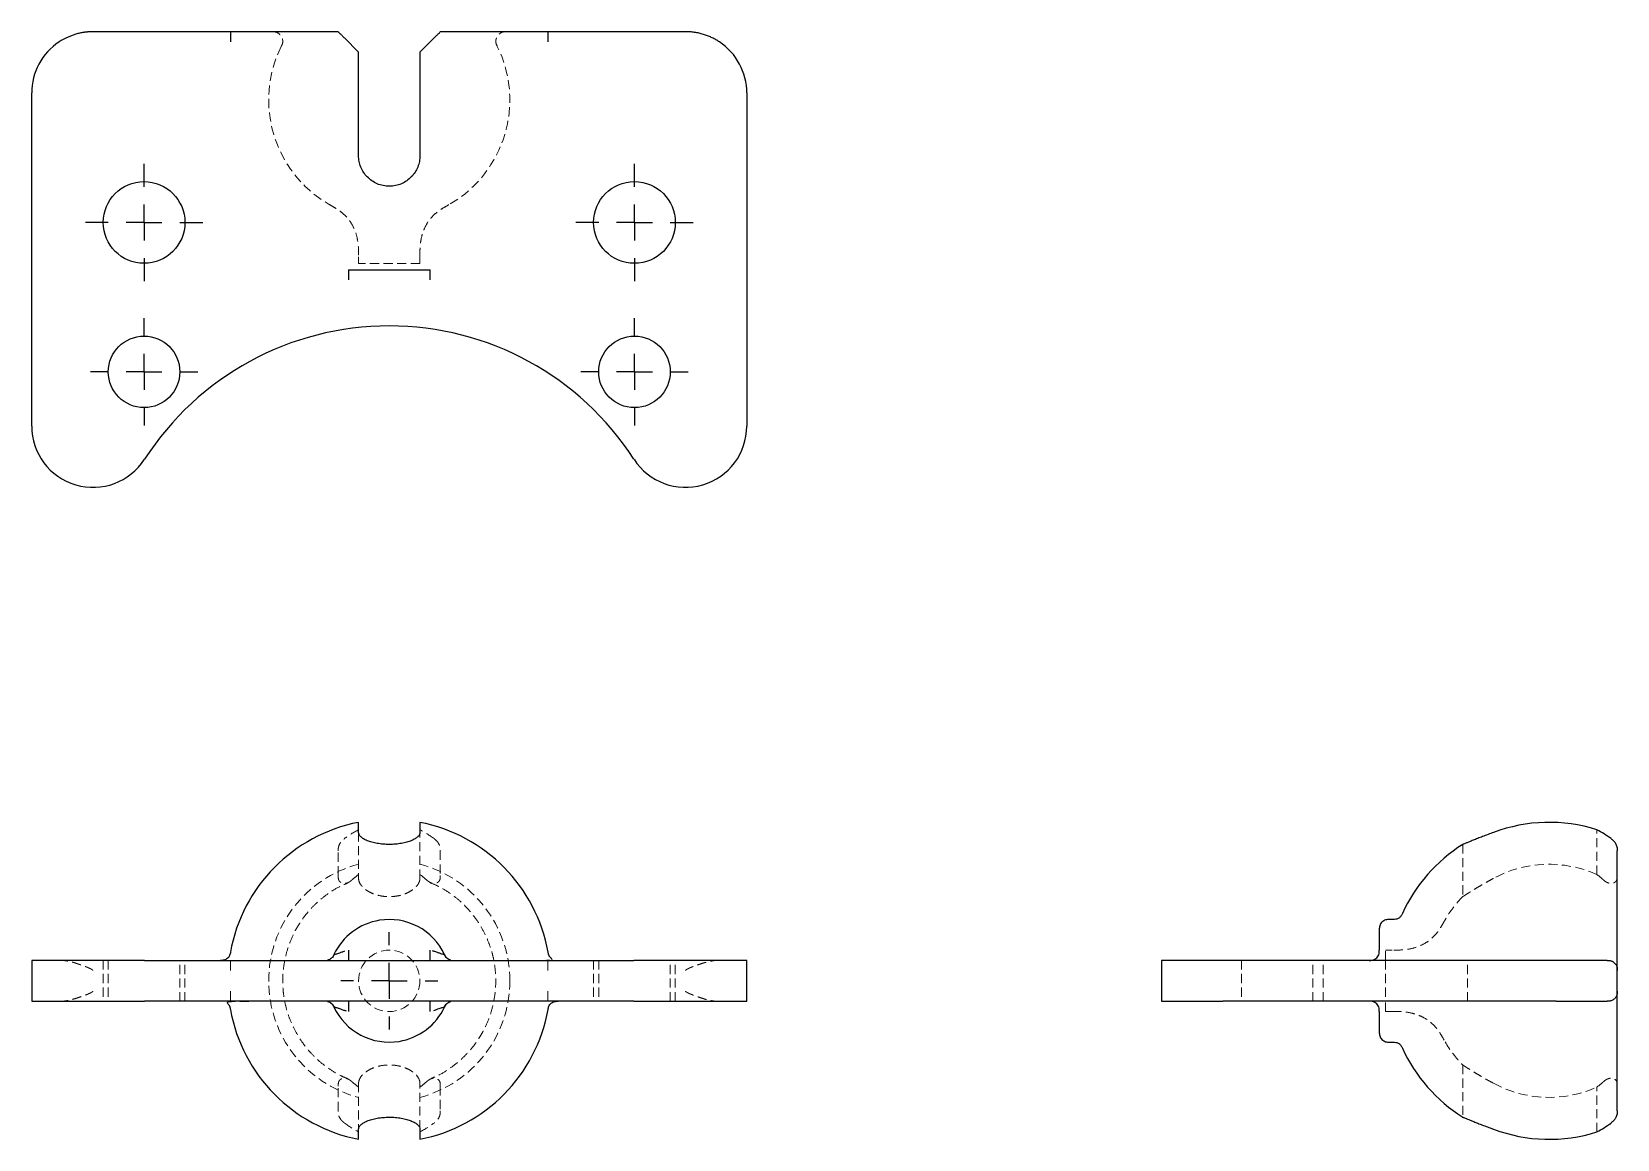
# Model space of a CAD drawing. Header units: millimetres. Extents: x 33 to 255, y 35 to 190.
import ezdxf

# ---------------------------------------------------------------- set-up
doc = ezdxf.new("R2010")
doc.units = ezdxf.units.MM
doc.linetypes.add('HIDDEN', pattern=[1.905, 1.27, -0.635])
doc.layers.add('10', color=7, linetype='Continuous')

# ---------------------------------------------------------------- blocks, each defined once
blk = doc.blocks.new('SW_CENTERMARKSYMBOL_0')
at = {"layer": '10', "color": 0}
for p, q in [((0, 5), (0, 6.79)), ((0, 0), (0, 2.5)), ((-5, 0), (-6.79, 0)), ((0, 0), (-2.5, 0)), ((0, 0), (0, -2.5)), ((0, 0), (2.5, 0)), ((5, 0), (6.79, 0)), ((0, -5), (0, -6.79))]:
    blk.add_line(p, q, dxfattribs=at)
blk = doc.blocks.new('SW_CENTERMARKSYMBOL_1')
at = {"layer": '10', "color": 0}
for p, q in [((0, 5), (0, 7.5)), ((0, 0), (0, 2.5)), ((-5, 0), (-7.5, 0)), ((0, 0), (-2.5, 0)), ((0, 0), (0, -2.5)), ((0, 0), (2.5, 0)), ((5, 0), (7.5, 0)), ((0, -5), (0, -7.5))]:
    blk.add_line(p, q, dxfattribs=at)
blk = doc.blocks.new('SW_CENTERMARKSYMBOL_2')
at = {"layer": '10', "color": 0}
for p, q in [((0, 5), (0, 7.5)), ((0, 0), (0, 2.5)), ((-5, 0), (-7.5, 0)), ((0, 0), (-2.5, 0)), ((0, 0), (0, -2.5)), ((0, 0), (2.5, 0)), ((5, 0), (7.5, 0)), ((0, -5), (0, -7.5))]:
    blk.add_line(p, q, dxfattribs=at)
blk = doc.blocks.new('SW_CENTERMARKSYMBOL_3')
at = {"layer": '10', "color": 0}
for p, q in [((0, 5), (0, 8.21)), ((0, 0), (0, 2.5)), ((-5, 0), (-8.21, 0)), ((0, 0), (-2.5, 0)), ((0, 0), (0, -2.5)), ((0, 0), (2.5, 0)), ((5, 0), (8.21, 0)), ((0, -5), (0, -8.21))]:
    blk.add_line(p, q, dxfattribs=at)
blk = doc.blocks.new('SW_CENTERMARKSYMBOL_4')
at = {"layer": '10', "color": 0}
for p, q in [((0, 5), (0, 8.21)), ((0, 0), (0, 2.5)), ((-5, 0), (-8.21, 0)), ((0, 0), (-2.5, 0)), ((0, 0), (0, -2.5)), ((0, 0), (2.5, 0)), ((5, 0), (8.21, 0)), ((0, -5), (0, -8.21))]:
    blk.add_line(p, q, dxfattribs=at)

msp = doc.modelspace()

# ---------------------------------------------------------------- linework, layer by layer
at = {"color": 7, "linetype": 'Continuous', "lineweight": 25}
for p, q in [((60.82, 189.73), (41.57, 189.73)), ((75.86, 189.73), (63.84, 189.73)), ((76.74, 188.85), (78.71, 186.87)), ((87.29, 186.87), (89.26, 188.85)), ((102.16, 189.73), (90.14, 189.73)), ((124.43, 189.73), (105.18, 189.73)), ((78.71, 172.4), (78.71, 186.87)), ((87.29, 186.87), (87.29, 172.4)), ((33, 134.58), (33, 181.16)), ((133, 181.16), (133, 134.58)), ((77.29, 156.45), (88.71, 156.45)), ((78.71, 77.75), (78.71, 79.16)), ((87.29, 79.16), (87.29, 77.75)), ((254.73, 60.78), (254.73, 75.17)), ((223.37, 65.57), (222.88, 65.57)), ((221.45, 64.14), (221.45, 61.29)), ((33, 59.86), (33, 54.14)), ((48.78, 59.86), (33, 59.86)), ((48.78, 59.86), (117.22, 59.86)), ((133, 59.86), (117.22, 59.86)), ((133, 54.14), (133, 59.86)), ((191.01, 59.86), (191.01, 54.14)), ((199.58, 59.86), (191.01, 59.86)), ((246.16, 59.86), (199.58, 59.86)), ((253.3, 59.86), (246.16, 59.86)), ((254.73, 55.57), (254.73, 58.43)), ((33, 54.14), (48.78, 54.14)), ((117.22, 54.14), (48.78, 54.14)), ((117.22, 54.14), (133, 54.14)), ((191.01, 54.14), (199.58, 54.14)), ((246.16, 54.14), (199.58, 54.14)), ((246.16, 54.14), (253.3, 54.14)), ((254.73, 38.83), (254.73, 53.22)), ((221.45, 52.71), (221.45, 49.86)), ((222.88, 48.43), (223.37, 48.43)), ((78.71, 34.84), (78.71, 36.25)), ((87.29, 36.25), (87.29, 34.84))]:
    msp.add_line(p, q, dxfattribs=at)
at = {"color": 7, "linetype": 'HIDDEN', "lineweight": 18}
for p, q in [((78.71, 158.25), (78.71, 157.33)), ((87.29, 157.33), (87.29, 158.25)), ((87.29, 157.33), (78.71, 157.33)), ((78.71, 77.75), (78.71, 71.32)), ((87.29, 71.32), (87.29, 77.75)), ((251.87, 71.87), (251.87, 78.13)), ((233.12, 76.07), (233.12, 68.77)), ((75.86, 71.75), (75.86, 75.17)), ((90.14, 75.17), (90.14, 71.75)), ((230.64, 65.52), (230.64, 65.52)), ((75.06, 60.32), (75.26, 60.67)), ((222.33, 59.86), (222.33, 61.29)), ((223.25, 61.29), (222.33, 61.29)), ((43, 59.86), (43, 54.14)), ((43.71, 59.86), (43.71, 54.14)), ((53.71, 54.14), (53.71, 59.86)), ((54.43, 54.14), (54.43, 59.86)), ((111.57, 59.86), (111.57, 54.14)), ((112.29, 59.86), (112.29, 54.14)), ((122.29, 54.14), (122.29, 59.86)), ((123, 54.14), (123, 59.86)), ((202.16, 59.86), (202.16, 54.14)), ((212.16, 54.14), (212.16, 59.86)), ((213.59, 54.14), (213.59, 59.86)), ((222.33, 59.86), (222.33, 54.14)), ((233.76, 54.14), (233.76, 59.86)), ((90.94, 53.68), (90.74, 53.33)), ((222.33, 52.71), (222.33, 54.14)), ((222.33, 52.71), (223.25, 52.71)), ((230.64, 48.48), (230.64, 48.48)), ((233.12, 45.23), (233.12, 37.93)), ((75.86, 38.83), (75.86, 42.25)), ((78.71, 42.68), (78.71, 36.25)), ((87.29, 36.25), (87.29, 42.68)), ((90.14, 42.25), (90.14, 38.83)), ((251.87, 35.87), (251.87, 42.13))]:
    msp.add_line(p, q, dxfattribs=at)
at = {"color": 7, "linetype": 'Continuous', "lineweight": 25}
for centre, radius in [((48.71, 163.05), 5.71), ((117.29, 163.05), 5.71), ((48.71, 142.16), 5), ((117.29, 142.16), 5)]:
    msp.add_circle(centre, radius, dxfattribs=at)
at = {"color": 7, "linetype": 'HIDDEN', "lineweight": 18}
msp.add_circle((83, 57), 4.29, dxfattribs=at)
at = {"color": 7, "linetype": 'Continuous', "lineweight": 25}
for centre, radius, start, end in [((41.57, 181.16), 8.57, 123.5573, 180), ((124.43, 181.16), 8.57, 0, 56.4427), ((83, 107.88), 40.71, 32.7986, 147.2014), ((41.57, 134.58), 8.57, 180, 327.2014), ((124.43, 134.58), 8.57, 212.7986, 0), ((83, 57), 22.57, 100.9454, 169.7677), ((83, 57), 22.57, 10.2339, 79.0546), ((245.19, 57), 22.16, 72.451, 110.5663), ((245.32, 65.56), 14.18, 53.0097, 62.4655), ((245.19, 57), 22.57, 122.3212, 155.3749), ((83, 57), 22.57, 190.2345, 259.0546), ((83, 57), 22.57, 280.9454, 349.7673), ((245.19, 57), 22.57, 204.624, 237.6809), ((245.19, 57), 22.16, 249.4337, 287.549), ((245.32, 48.44), 14.18, 297.5345, 306.9903)]:
    msp.add_arc(centre, radius, start, end, dxfattribs=at)
at = {"color": 7, "linetype": 'HIDDEN', "lineweight": 18}
for centre, radius, start, end in [((83, 180.19), 16.86, 153.6678, 239.6295), ((83, 180.19), 16.86, 300.3708, 26.3301), ((85.27, 65.56), 14.18, 117.5345, 126.9903), ((80.73, 65.56), 14.18, 53.0097, 62.4655), ((83, 57), 16.86, 104.7284, 255.2716), ((83, 57), 16.86, 0, 75.2716), ((245.19, 57), 16.3, 65.8043, 118.5226), ((85.65, 62.48), 11.67, 126.4431, 131.4641), ((80.35, 62.48), 11.67, 48.5359, 53.5569), ((244.94, 62.48), 11.67, 48.5359, 53.5569), ((245.19, 57), 16.86, 135.6832, 149.6299), ((83, 57), 16.86, 284.7284, 0), ((245.19, 57), 16.86, 210.3719, 224.3151), ((85.65, 51.52), 11.67, 228.5359, 233.5569), ((80.35, 51.52), 11.67, 306.4431, 311.4641), ((245.19, 57), 16.3, 241.4774, 294.1957), ((244.94, 51.52), 11.67, 306.4431, 311.4641), ((85.27, 48.44), 14.18, 233.0097, 242.4655), ((80.73, 48.44), 14.18, 297.5345, 306.9903)]:
    msp.add_arc(centre, radius, start, end, dxfattribs=at)
at = {"color": 7, "linetype": 'Continuous', "lineweight": 25}
for points, knots in [([(41.57, 189.73), (41.57, 189.73), (41.57, 189.73), (41.56, 189.73), (41.54, 189.73), (41.51, 189.73), (41.47, 189.73), (41.43, 189.73), (41.38, 189.72), (41.32, 189.72), (41.26, 189.72), (41.18, 189.72), (41.1, 189.71), (41.01, 189.71), (40.91, 189.7), (40.81, 189.69), (40.7, 189.68), (40.58, 189.67), (40.45, 189.65), (40.31, 189.64), (40.17, 189.61), (40.02, 189.59), (39.73, 189.53), (39.31, 189.43), (38.8, 189.26), (38.32, 189.08), (37.89, 188.88), (37.5, 188.69), (37.15, 188.5), (36.93, 188.36), (36.83, 188.3)], [0, 0, 0, 0, 0.003666, 0.008205, 0.013892, 0.020865, 0.0292, 0.038941, 0.050115, 0.06274, 0.076827, 0.092388, 0.109428, 0.127956, 0.147977, 0.169499, 0.19253, 0.217081, 0.243166, 0.2708, 0.299999, 0.330764, 0.363093, 0.477549, 0.584438, 0.683355, 0.774214, 0.857005, 0.932088, 1, 1, 1, 1]), ([(60.82, 189.73), (60.82, 189.73), (60.82, 189.71), (60.82, 189.29), (60.82, 188.77), (60.82, 188.46), (60.82, 188.3)], [0, 0, 0, 0, 0.285714, 0.571429, 0.785714, 1, 1, 1, 1]), ([(63.84, 189.73), (63.81, 189.73), (63.77, 189.73), (63.66, 189.73), (63.58, 189.73), (63.32, 189.73), (63.07, 189.73), (62.51, 189.73), (62.2, 189.73), (61.69, 189.73), (61.52, 189.73), (61.17, 189.73), (61, 189.73), (60.82, 189.73)], [0, 0, 0, 0, 0.125, 0.125, 0.25, 0.25, 0.5, 0.5, 0.75, 0.75, 0.875, 0.875, 1, 1, 1, 1]), ([(75.86, 189.73), (75.86, 189.73), (75.86, 189.73), (75.87, 189.71), (75.89, 189.7), (75.95, 189.63), (76.02, 189.56), (76.19, 189.39), (76.29, 189.3), (76.5, 189.08), (76.62, 188.96), (76.74, 188.85)], [0, 0, 0, 0, 0.125, 0.125, 0.25, 0.25, 0.5, 0.5, 0.75, 0.75, 1, 1, 1, 1]), ([(89.26, 188.85), (89.38, 188.96), (89.49, 189.08), (89.71, 189.29), (89.8, 189.39), (89.98, 189.56), (90.05, 189.63), (90.11, 189.7), (90.13, 189.71), (90.14, 189.73), (90.14, 189.73), (90.14, 189.73)], [0, 0, 0, 0, 0.25, 0.25, 0.5, 0.5, 0.75, 0.75, 0.875, 0.875, 1, 1, 1, 1]), ([(105.18, 189.73), (105, 189.73), (104.83, 189.73), (104.48, 189.73), (104.31, 189.73), (103.8, 189.73), (103.49, 189.73), (102.93, 189.73), (102.68, 189.73), (102.42, 189.73), (102.34, 189.73), (102.23, 189.73), (102.19, 189.73), (102.16, 189.73)], [0, 0, 0, 0, 0.125, 0.125, 0.25, 0.25, 0.5, 0.5, 0.75, 0.75, 0.875, 0.875, 1, 1, 1, 1]), ([(105.18, 189.73), (105.18, 189.73), (105.18, 189.71), (105.18, 189.29), (105.18, 188.77), (105.18, 188.46), (105.18, 188.3)], [0, 0, 0, 0, 0.285714, 0.571429, 0.785714, 1, 1, 1, 1]), ([(129.17, 188.3), (129.09, 188.35), (128.93, 188.45), (128.68, 188.6), (128.43, 188.74), (128.17, 188.87), (127.9, 189), (127.63, 189.11), (127.26, 189.25), (126.77, 189.41), (126.17, 189.56), (125.69, 189.64), (125.33, 189.68), (125.11, 189.7), (124.92, 189.71), (124.77, 189.72), (124.68, 189.72), (124.61, 189.72), (124.54, 189.73), (124.49, 189.73), (124.46, 189.73), (124.43, 189.73), (124.43, 189.73), (124.43, 189.73)], [0, 0, 0, 0, 0.053614, 0.107577, 0.162079, 0.217343, 0.273422, 0.330276, 0.387889, 0.50682, 0.630101, 0.757148, 0.799157, 0.845185, 0.895303, 0.917347, 0.936724, 0.953456, 0.967573, 0.979124, 0.988203, 0.995004, 1, 1, 1, 1]), ([(87.29, 172.4), (87.29, 172.13), (87.26, 171.86), (87.16, 171.33), (87.08, 171.06), (86.88, 170.55), (86.75, 170.31), (86.45, 169.85), (86.28, 169.63), (85.89, 169.23), (85.68, 169.04), (85.21, 168.72), (84.96, 168.58), (84.43, 168.35), (84.16, 168.27), (83.73, 168.18), (83.59, 168.16), (83.3, 168.13), (83.15, 168.12), (82.72, 168.12), (82.43, 168.15), (81.86, 168.26), (81.58, 168.35), (81.05, 168.57), (80.8, 168.72), (80.33, 169.04), (80.12, 169.22), (79.73, 169.62), (79.55, 169.84), (79.25, 170.3), (79.13, 170.55), (78.92, 171.06), (78.84, 171.32), (78.74, 171.85), (78.71, 172.13), (78.71, 172.4)], [0, 0, 0, 0, 0.0625, 0.0625, 0.125, 0.125, 0.1875, 0.1875, 0.25, 0.25, 0.3125, 0.3125, 0.375, 0.375, 0.4375, 0.4375, 0.46875, 0.46875, 0.5, 0.5, 0.5625, 0.5625, 0.625, 0.625, 0.6875, 0.6875, 0.75, 0.75, 0.8125, 0.8125, 0.875, 0.875, 0.9375, 0.9375, 1, 1, 1, 1]), ([(77.29, 156.45), (77.29, 156.45), (77.29, 156.44), (77.29, 156.02), (77.29, 155.5), (77.29, 155.18), (77.29, 155.02)], [0, 0, 0, 0, 0.285714, 0.571429, 0.785714, 1, 1, 1, 1]), ([(88.71, 155.02), (88.71, 155.18), (88.71, 155.5), (88.71, 156.02), (88.71, 156.44), (88.71, 156.45), (88.71, 156.45)], [0, 0, 0, 0, 0.214286, 0.428571, 0.714286, 1, 1, 1, 1]), ([(87.29, 77.75), (87.29, 77.65), (87.26, 77.54), (87.16, 77.34), (87.08, 77.24), (86.88, 77.04), (86.75, 76.95), (86.45, 76.77), (86.28, 76.68), (85.89, 76.52), (85.68, 76.45), (85.21, 76.32), (84.96, 76.26), (84.43, 76.17), (84.16, 76.13), (83.73, 76.1), (83.59, 76.09), (83.3, 76.08), (83.15, 76.07), (82.72, 76.07), (82.43, 76.08), (81.86, 76.13), (81.58, 76.17), (81.05, 76.26), (80.8, 76.32), (80.33, 76.44), (80.12, 76.52), (79.73, 76.68), (79.55, 76.76), (79.25, 76.95), (79.13, 77.04), (78.92, 77.24), (78.84, 77.34), (78.74, 77.54), (78.71, 77.65), (78.71, 77.75)], [0, 0, 0, 0, 0.0625, 0.0625, 0.125, 0.125, 0.1875, 0.1875, 0.25, 0.25, 0.3125, 0.3125, 0.375, 0.375, 0.4375, 0.4375, 0.46875, 0.46875, 0.5, 0.5, 0.5625, 0.5625, 0.625, 0.625, 0.6875, 0.6875, 0.75, 0.75, 0.8125, 0.8125, 0.875, 0.875, 0.9375, 0.9375, 1, 1, 1, 1]), ([(237.4, 77.75), (237.15, 77.65), (236.64, 77.46), (235.9, 77.18), (235.2, 76.9), (234.57, 76.66), (234.03, 76.44), (233.62, 76.28), (233.32, 76.15), (233.15, 76.08), (233.13, 76.08), (233.12, 76.07)], [0, 0, 0, 0, 0.115581, 0.234469, 0.350067, 0.469214, 0.581164, 0.696843, 0.801036, 0.908696, 1, 1, 1, 1]), ([(253.85, 76.88), (253.96, 76.79), (254.08, 76.7), (254.29, 76.49), (254.39, 76.36), (254.56, 76.07), (254.63, 75.91), (254.7, 75.64), (254.71, 75.55), (254.73, 75.36), (254.73, 75.27), (254.73, 75.17)], [0, 0, 0, 0, 0.25, 0.25, 0.5, 0.5, 0.75, 0.75, 0.875, 0.875, 1, 1, 1, 1]), ([(90.74, 60.67), (89.96, 62.34), (87.27, 65.14), (82.01, 65.99), (77.65, 64.12), (75.85, 61.92), (75.26, 60.67)], [-1.127885, -1.127885, -1.127885, -1.127885, -0.483379, 0.161126, 0.644506, 1.127885, 1.127885, 1.127885, 1.127885]), ([(222.88, 65.57), (222.69, 65.57), (222.4, 65.56), (222.05, 65.4), (221.81, 65.21), (221.62, 64.97), (221.46, 64.62), (221.45, 64.33), (221.45, 64.14)], [0, 0, 0, 0, 0.24133, 0.367951, 0.49941, 0.631972, 0.758755, 1, 1, 1, 1]), ([(224.67, 66.41), (224.61, 66.28), (224.49, 66.03), (224.18, 65.74), (223.79, 65.58), (223.51, 65.58), (223.37, 65.57)], [0, 0, 0, 0, 0.245932, 0.49988, 0.753878, 1, 1, 1, 1]), ([(60.8, 61.03), (60.77, 60.87), (60.73, 60.62), (60.55, 60.32), (60.36, 60.13), (60.14, 59.99), (59.82, 59.86), (59.57, 59.86), (59.4, 59.86)], [0, 0, 0, 0, 0.243004, 0.369277, 0.499965, 0.630017, 0.756677, 1, 1, 1, 1]), ([(75.28, 60.68), (75.24, 60.59), (75.14, 60.4), (74.94, 60.15), (74.67, 59.97), (74.47, 59.91), (74.37, 59.88)], [0, 0, 0, 0, 0.239341, 0.484341, 0.739348, 1, 1, 1, 1]), ([(75.26, 60.67), (75.26, 60.67), (75.26, 60.67), (75.28, 60.68), (75.32, 60.69), (75.4, 60.71), (75.56, 60.76), (75.8, 60.83), (76.1, 60.93), (76.36, 61.02), (76.6, 61.12), (76.72, 61.16), (76.81, 61.19)], [0, 0, 0, 0, 0.095227, 0.160683, 0.219893, 0.279574, 0.404203, 0.539828, 0.67779, 0.834635, 0.887676, 1, 1, 1, 1]), ([(77.29, 61.29), (77.29, 61.07), (77.29, 60.65), (77.29, 60.1), (77.29, 59.86), (77.29, 59.86), (77.29, 59.86)], [0, 0, 0, 0, 0.285714, 0.571429, 0.785714, 1, 1, 1, 1]), ([(88.71, 59.86), (88.71, 59.86), (88.71, 59.86), (88.71, 60.1), (88.71, 60.65), (88.71, 61.07), (88.71, 61.29)], [0, 0, 0, 0, 0.214286, 0.428571, 0.714286, 1, 1, 1, 1]), ([(89, 61.24), (89.05, 61.22), (89.17, 61.19), (89.36, 61.13), (89.57, 61.05), (89.79, 60.97), (90, 60.89), (90.22, 60.82), (90.44, 60.76), (90.59, 60.71), (90.68, 60.69), (90.72, 60.68), (90.74, 60.68), (90.74, 60.67), (90.74, 60.67)], [0, 0, 0, 0, 0.062395, 0.138445, 0.228928, 0.325817, 0.416454, 0.50042, 0.624966, 0.740014, 0.791558, 0.851464, 0.920419, 1, 1, 1, 1]), ([(91.63, 59.88), (91.53, 59.91), (91.33, 59.97), (90.98, 60.21), (90.82, 60.49), (90.72, 60.68)], [0, 0, 0, 0, 0.261889, 0.518051, 1, 1, 1, 1]), ([(105.75, 59.96), (105.75, 59.96), (105.78, 59.97), (105.74, 60.02), (105.69, 60.09), (105.6, 60.18), (105.51, 60.28), (105.45, 60.36), (105.4, 60.43), (105.37, 60.48), (105.34, 60.54), (105.32, 60.59), (105.3, 60.65), (105.27, 60.72), (105.24, 60.86), (105.22, 60.96), (105.21, 61.03)], [0, 0, 0, 0, 0.021733, 0.264266, 0.467765, 0.629119, 0.720878, 0.786979, 0.811398, 0.831219, 0.847577, 0.861871, 0.875564, 0.889815, 0.922057, 1, 1, 1, 1]), ([(220.02, 59.86), (220.18, 59.86), (220.5, 59.86), (221.02, 60.1), (221.44, 60.65), (221.45, 61.07), (221.45, 61.29)], [0, 0, 0, 0, 0.214286, 0.428571, 0.714286, 1, 1, 1, 1]), ([(254.73, 58.43), (254.73, 58.43), (254.73, 58.43), (254.73, 58.47), (254.73, 58.51), (254.73, 58.65), (254.73, 58.81), (254.73, 59.23), (254.73, 59.49), (254.73, 59.94), (254.73, 60.1), (254.73, 60.43), (254.73, 60.6), (254.73, 60.78)], [0, 0, 0, 0, 0.125, 0.125, 0.25, 0.25, 0.5, 0.5, 0.75, 0.75, 0.875, 0.875, 1, 1, 1, 1]), ([(253.3, 59.86), (253.35, 59.86), (253.45, 59.86), (253.6, 59.85), (253.74, 59.83), (253.87, 59.79), (254, 59.74), (254.11, 59.68), (254.25, 59.59), (254.41, 59.44), (254.56, 59.24), (254.64, 59.07), (254.68, 58.94), (254.7, 58.85), (254.71, 58.76), (254.72, 58.69), (254.72, 58.64), (254.72, 58.6), (254.73, 58.56), (254.73, 58.52), (254.73, 58.49), (254.73, 58.46), (254.73, 58.44), (254.73, 58.43)], [0, 0, 0, 0, 0.053614, 0.107577, 0.162079, 0.217343, 0.273422, 0.330276, 0.387889, 0.50682, 0.630101, 0.757148, 0.799157, 0.845185, 0.895303, 0.917347, 0.936724, 0.953456, 0.967573, 0.979124, 0.988203, 0.995004, 1, 1, 1, 1]), ([(254.73, 55.57), (254.73, 55.56), (254.73, 55.55), (254.73, 55.53), (254.73, 55.51), (254.73, 55.48), (254.73, 55.45), (254.73, 55.43), (254.72, 55.39), (254.72, 55.36), (254.72, 55.33), (254.72, 55.29), (254.71, 55.25), (254.71, 55.21), (254.7, 55.17), (254.69, 55.12), (254.68, 55.08), (254.67, 55.03), (254.65, 54.98), (254.64, 54.93), (254.61, 54.88), (254.59, 54.82), (254.53, 54.72), (254.43, 54.58), (254.26, 54.42), (254.08, 54.29), (253.88, 54.21), (253.69, 54.16), (253.5, 54.14), (253.36, 54.14), (253.3, 54.14)], [0, 0, 0, 0, 0.003666, 0.008205, 0.013892, 0.020865, 0.0292, 0.038941, 0.050115, 0.06274, 0.076827, 0.092388, 0.109428, 0.127956, 0.147977, 0.169499, 0.19253, 0.217081, 0.243166, 0.2708, 0.299999, 0.330764, 0.363093, 0.477549, 0.584438, 0.683355, 0.774214, 0.857005, 0.932088, 1, 1, 1, 1]), ([(254.73, 53.22), (254.73, 53.4), (254.73, 53.57), (254.73, 53.9), (254.73, 54.06), (254.73, 54.51), (254.73, 54.77), (254.73, 55.19), (254.73, 55.35), (254.73, 55.49), (254.73, 55.53), (254.73, 55.57), (254.73, 55.57), (254.73, 55.57)], [0, 0, 0, 0, 0.125, 0.125, 0.25, 0.25, 0.5, 0.5, 0.75, 0.75, 0.875, 0.875, 1, 1, 1, 1]), ([(60.35, 53.97), (60.34, 53.97), (60.31, 53.95), (60.35, 53.88), (60.43, 53.79), (60.52, 53.68), (60.57, 53.61), (60.62, 53.54), (60.64, 53.5), (60.67, 53.45), (60.69, 53.4), (60.71, 53.34), (60.73, 53.27), (60.76, 53.14), (60.78, 53.04), (60.79, 52.97)], [0, 0, 0, 0, 0.085479, 0.4134, 0.646756, 0.726695, 0.783167, 0.804315, 0.821981, 0.837367, 0.851794, 0.866423, 0.882018, 0.917171, 1, 1, 1, 1]), ([(74.37, 54.12), (74.47, 54.09), (74.67, 54.03), (75.02, 53.79), (75.18, 53.51), (75.28, 53.32)], [0, 0, 0, 0, 0.261889, 0.518051, 1, 1, 1, 1]), ([(77, 52.76), (76.95, 52.78), (76.83, 52.81), (76.64, 52.87), (76.43, 52.95), (76.21, 53.03), (76, 53.11), (75.78, 53.18), (75.56, 53.24), (75.41, 53.29), (75.32, 53.31), (75.28, 53.32), (75.26, 53.32), (75.26, 53.33), (75.26, 53.33)], [0, 0, 0, 0, 0.0623946, 0.1384451, 0.2289277, 0.3258171, 0.4164542, 0.5004204, 0.6249657, 0.7400141, 0.7915578, 0.8514639, 0.9204194, 1, 1, 1, 1]), ([(75.26, 53.33), (76.04, 51.66), (78.73, 48.86), (83.99, 48.01), (88.35, 49.88), (90.15, 52.08), (90.74, 53.33)], [-1.127885, -1.127885, -1.127885, -1.127885, -0.483379, 0.161126, 0.644506, 1.127885, 1.127885, 1.127885, 1.127885]), ([(77.29, 54.14), (77.29, 54.14), (77.29, 54.14), (77.29, 53.9), (77.29, 53.35), (77.29, 52.93), (77.29, 52.71)], [0, 0, 0, 0, 0.214286, 0.428571, 0.714286, 1, 1, 1, 1]), ([(88.71, 52.71), (88.71, 52.93), (88.71, 53.35), (88.71, 53.9), (88.71, 54.14), (88.71, 54.14), (88.71, 54.14)], [0, 0, 0, 0, 0.285714, 0.571429, 0.785714, 1, 1, 1, 1]), ([(90.74, 53.33), (90.74, 53.33), (90.74, 53.33), (90.72, 53.32), (90.68, 53.31), (90.6, 53.29), (90.44, 53.24), (90.2, 53.17), (89.9, 53.07), (89.64, 52.98), (89.4, 52.88), (89.28, 52.84), (89.19, 52.81)], [0, 0, 0, 0, 0.095227, 0.160683, 0.219893, 0.279574, 0.404203, 0.539828, 0.67779, 0.834635, 0.887676, 1, 1, 1, 1]), ([(90.72, 53.32), (90.76, 53.41), (90.86, 53.6), (91.06, 53.85), (91.33, 54.03), (91.53, 54.09), (91.63, 54.12)], [0, 0, 0, 0, 0.239341, 0.484341, 0.739348, 1, 1, 1, 1]), ([(105.2, 52.97), (105.23, 53.13), (105.27, 53.38), (105.45, 53.68), (105.64, 53.87), (105.86, 54.01), (106.18, 54.14), (106.43, 54.14), (106.6, 54.14)], [0, 0, 0, 0, 0.243004, 0.369277, 0.499965, 0.630017, 0.756677, 1, 1, 1, 1]), ([(221.45, 52.71), (221.45, 52.93), (221.44, 53.35), (221.02, 53.9), (220.5, 54.14), (220.18, 54.14), (220.02, 54.14)], [0, 0, 0, 0, 0.285714, 0.571429, 0.785714, 1, 1, 1, 1]), ([(221.45, 49.86), (221.45, 49.67), (221.46, 49.38), (221.62, 49.03), (221.81, 48.79), (222.05, 48.6), (222.4, 48.44), (222.69, 48.43), (222.88, 48.43)], [0, 0, 0, 0, 0.241245, 0.368028, 0.50059, 0.632049, 0.75867, 1, 1, 1, 1]), ([(223.37, 48.43), (223.51, 48.42), (223.79, 48.42), (224.18, 48.26), (224.49, 47.97), (224.61, 47.72), (224.67, 47.59)], [0, 0, 0, 0, 0.246122, 0.50012, 0.754068, 1, 1, 1, 1]), ([(78.71, 36.25), (78.71, 36.35), (78.74, 36.46), (78.84, 36.66), (78.92, 36.76), (79.12, 36.96), (79.25, 37.05), (79.55, 37.23), (79.72, 37.32), (80.11, 37.48), (80.32, 37.55), (80.79, 37.68), (81.04, 37.74), (81.57, 37.83), (81.84, 37.87), (82.27, 37.9), (82.41, 37.91), (82.7, 37.92), (82.85, 37.93), (83.28, 37.93), (83.57, 37.92), (84.14, 37.87), (84.42, 37.83), (84.95, 37.74), (85.2, 37.68), (85.67, 37.56), (85.88, 37.48), (86.27, 37.32), (86.45, 37.24), (86.75, 37.05), (86.87, 36.96), (87.08, 36.76), (87.16, 36.66), (87.26, 36.46), (87.29, 36.35), (87.29, 36.25)], [0, 0, 0, 0, 0.0625, 0.0625, 0.125, 0.125, 0.1875, 0.1875, 0.25, 0.25, 0.3125, 0.3125, 0.375, 0.375, 0.4375, 0.4375, 0.46875, 0.46875, 0.5, 0.5, 0.5625, 0.5625, 0.625, 0.625, 0.6875, 0.6875, 0.75, 0.75, 0.8125, 0.8125, 0.875, 0.875, 0.9375, 0.9375, 1, 1, 1, 1]), ([(233.12, 37.93), (233.12, 37.93), (233.1, 37.93), (233.17, 37.91), (233.33, 37.84), (233.59, 37.73), (233.95, 37.59), (234.4, 37.41), (234.93, 37.2), (235.53, 36.96), (236.21, 36.7), (236.84, 36.46), (237.25, 36.31), (237.4, 36.25)], [0, 0, 0, 0, 0.006002, 0.106211, 0.200928, 0.298267, 0.395489, 0.495221, 0.598502, 0.704412, 0.814783, 0.92808, 1, 1, 1, 1]), ([(254.73, 38.83), (254.73, 38.73), (254.73, 38.64), (254.71, 38.46), (254.7, 38.36), (254.63, 38.09), (254.56, 37.94), (254.39, 37.64), (254.3, 37.52), (254.08, 37.3), (253.96, 37.21), (253.85, 37.12)], [0, 0, 0, 0, 0.125, 0.125, 0.25, 0.25, 0.5, 0.5, 0.75, 0.75, 1, 1, 1, 1])]:
    msp.add_open_spline(points, degree=3, knots=knots, dxfattribs=at)
at = {"color": 7, "linetype": 'HIDDEN', "lineweight": 18}
for points, knots in [([(66.58, 189.73), (66.8, 189.72), (67.14, 189.72), (67.56, 189.48), (67.83, 189.19), (68.04, 188.82), (68.13, 188.42), (68.07, 188.02), (67.95, 187.78), (67.89, 187.67)], [0, 0, 0, 0, 0.21305, 0.331033, 0.465095, 0.607483, 0.742334, 0.869083, 1, 1, 1, 1]), ([(98.11, 187.67), (98.01, 187.86), (97.87, 188.17), (97.91, 188.65), (98.06, 189.02), (98.31, 189.36), (98.63, 189.61), (99.02, 189.73), (99.28, 189.73), (99.42, 189.73)], [0, 0, 0, 0, 0.211982, 0.329547, 0.463457, 0.605876, 0.741125, 0.868495, 1, 1, 1, 1]), ([(74.48, 165.64), (74.69, 165.52), (75.16, 165.26), (75.89, 164.82), (76.67, 164.23), (77.41, 163.42), (78.04, 162.37), (78.5, 161.12), (78.71, 159.71), (78.71, 158.75), (78.71, 158.25)], [0, 0, 0, 0, 0.082169, 0.175831, 0.281562, 0.40114, 0.535268, 0.682133, 0.836767, 1, 1, 1, 1]), ([(87.28, 158.25), (87.28, 158.66), (87.29, 159.49), (87.42, 160.71), (87.75, 161.88), (88.27, 162.96), (88.96, 163.87), (89.77, 164.59), (90.64, 165.15), (91.23, 165.48), (91.51, 165.64)], [0, 0, 0, 0, 0.13626, 0.270421, 0.404367, 0.535306, 0.660154, 0.778309, 0.891139, 1, 1, 1, 1]), ([(75.86, 75.17), (75.86, 75.27), (75.86, 75.36), (75.87, 75.54), (75.89, 75.64), (75.95, 75.91), (76.02, 76.06), (76.19, 76.36), (76.29, 76.48), (76.5, 76.7), (76.62, 76.79), (76.74, 76.88)], [0, 0, 0, 0, 0.125, 0.125, 0.25, 0.25, 0.5, 0.5, 0.75, 0.75, 1, 1, 1, 1]), ([(89.26, 76.88), (89.38, 76.79), (89.49, 76.7), (89.71, 76.49), (89.8, 76.36), (89.98, 76.07), (90.05, 75.91), (90.11, 75.64), (90.13, 75.55), (90.14, 75.36), (90.14, 75.27), (90.14, 75.17)], [0, 0, 0, 0, 0.25, 0.25, 0.5, 0.5, 0.75, 0.75, 0.875, 0.875, 1, 1, 1, 1]), ([(77.92, 71.23), (77.83, 71.15), (77.73, 71.06), (77.54, 70.91), (77.44, 70.84), (77.24, 70.73), (77.13, 70.69), (76.91, 70.63), (76.8, 70.62), (76.58, 70.63), (76.47, 70.65), (76.26, 70.73), (76.15, 70.79), (76.02, 70.94), (75.98, 71), (75.92, 71.13), (75.9, 71.21), (75.86, 71.44), (75.86, 71.59), (75.86, 71.75)], [0, 0, 0, 0, 0.125, 0.125, 0.25, 0.25, 0.375, 0.375, 0.5, 0.5, 0.625, 0.625, 0.75, 0.75, 0.8125, 0.8125, 0.875, 0.875, 1, 1, 1, 1]), ([(78.71, 71.32), (78.71, 71.03), (78.81, 70.74), (79.1, 70.31), (79.22, 70.17), (79.51, 69.9), (79.67, 69.77), (80.05, 69.52), (80.26, 69.4), (80.72, 69.19), (80.97, 69.09), (81.51, 68.94), (81.79, 68.87), (82.23, 68.81), (82.37, 68.8), (82.68, 68.77), (82.83, 68.77), (83.29, 68.77), (83.59, 68.79), (84.18, 68.87), (84.46, 68.93), (85, 69.08), (85.26, 69.18), (85.72, 69.39), (85.93, 69.51), (86.32, 69.76), (86.48, 69.89), (86.77, 70.16), (86.89, 70.3), (87.09, 70.59), (87.16, 70.74), (87.26, 71.03), (87.29, 71.18), (87.29, 71.32)], [0, 0, 0, 0, 0.125, 0.125, 0.1875, 0.1875, 0.25, 0.25, 0.3125, 0.3125, 0.375, 0.375, 0.4375, 0.4375, 0.46875, 0.46875, 0.5, 0.5, 0.5625, 0.5625, 0.625, 0.625, 0.6875, 0.6875, 0.75, 0.75, 0.8125, 0.8125, 0.875, 0.875, 0.9375, 0.9375, 1, 1, 1, 1]), ([(90.14, 71.75), (90.14, 71.59), (90.14, 71.44), (90.1, 71.21), (90.08, 71.14), (90.02, 71.01), (89.98, 70.95), (89.89, 70.85), (89.85, 70.81), (89.75, 70.74), (89.69, 70.72), (89.53, 70.65), (89.42, 70.63), (89.2, 70.62), (89.09, 70.63), (88.87, 70.69), (88.77, 70.73), (88.56, 70.84), (88.46, 70.91), (88.27, 71.06), (88.17, 71.15), (88.08, 71.23)], [0, 0, 0, 0, 0.125, 0.125, 0.1875, 0.1875, 0.25, 0.25, 0.3125, 0.3125, 0.375, 0.375, 0.5, 0.5, 0.625, 0.625, 0.75, 0.75, 0.875, 0.875, 1, 1, 1, 1]), ([(233.13, 68.77), (233.13, 68.77), (233.12, 68.77), (233.24, 68.85), (233.52, 69.03), (233.96, 69.31), (234.37, 69.57), (234.87, 69.88), (235.47, 70.24), (236.15, 70.63), (236.81, 71), (237.24, 71.23), (237.4, 71.32)], [0, 0, 0, 0, 0.041291, 0.129717, 0.295966, 0.38524, 0.476495, 0.579021, 0.683832, 0.800994, 0.921067, 1, 1, 1, 1]), ([(254.73, 71.75), (254.73, 71.59), (254.73, 71.44), (254.69, 71.21), (254.66, 71.14), (254.6, 71.01), (254.57, 70.95), (254.48, 70.85), (254.43, 70.81), (254.33, 70.74), (254.28, 70.72), (254.12, 70.65), (254.01, 70.63), (253.79, 70.62), (253.68, 70.63), (253.46, 70.69), (253.35, 70.73), (253.14, 70.84), (253.04, 70.91), (252.85, 71.06), (252.76, 71.15), (252.67, 71.23)], [0, 0, 0, 0, 0.125, 0.125, 0.1875, 0.1875, 0.25, 0.25, 0.3125, 0.3125, 0.375, 0.375, 0.5, 0.5, 0.625, 0.625, 0.75, 0.75, 0.875, 0.875, 1, 1, 1, 1]), ([(77.24, 43.3), (76.89, 43.44), (75.98, 43.81), (74.63, 44.64), (73.24, 45.69), (71.95, 46.96), (70.79, 48.4), (69.83, 49.99), (69.12, 51.52), (68.64, 52.94), (68.34, 54.23), (68.15, 55.58), (68.08, 57.03), (68.18, 58.74), (68.49, 60.52), (69.05, 62.34), (69.67, 63.7), (70.24, 64.71), (70.73, 65.47), (71.38, 66.34), (72.22, 67.3), (73.28, 68.31), (74.59, 69.32), (75.92, 70.16), (76.86, 70.54), (77.23, 70.69)], [0, 0, 0, 0, 0.032246, 0.085038, 0.13493, 0.181952, 0.240203, 0.293372, 0.341416, 0.384322, 0.422106, 0.455126, 0.501778, 0.546335, 0.602422, 0.656147, 0.709728, 0.730565, 0.756209, 0.787268, 0.823754, 0.865674, 0.913018, 0.965759, 1, 1, 1, 1]), ([(88.76, 70.7), (89.11, 70.56), (90.02, 70.19), (91.37, 69.36), (92.76, 68.31), (94.05, 67.04), (95.21, 65.6), (96.17, 64.01), (96.88, 62.48), (97.36, 61.06), (97.66, 59.77), (97.85, 58.42), (97.92, 56.97), (97.82, 55.26), (97.51, 53.48), (96.95, 51.66), (96.33, 50.3), (95.76, 49.29), (95.27, 48.53), (94.62, 47.66), (93.78, 46.7), (92.72, 45.69), (91.41, 44.68), (90.08, 43.84), (89.14, 43.46), (88.77, 43.31)], [0, 0, 0, 0, 0.032246, 0.085038, 0.13493, 0.181952, 0.240203, 0.293372, 0.341416, 0.384322, 0.422106, 0.455126, 0.501778, 0.546335, 0.602422, 0.656147, 0.709728, 0.730565, 0.756209, 0.787268, 0.823754, 0.865674, 0.913018, 0.965759, 1, 1, 1, 1]), ([(230.64, 65.53), (230.52, 65.31), (230.26, 64.84), (229.82, 64.11), (229.23, 63.33), (228.42, 62.59), (227.37, 61.96), (226.12, 61.51), (224.71, 61.29), (223.75, 61.29), (223.25, 61.29)], [0, 0, 0, 0, 0.082176, 0.175851, 0.281588, 0.401174, 0.535302, 0.682159, 0.836781, 1, 1, 1, 1]), ([(90.74, 60.67), (90.8, 60.55), (90.92, 60.3), (91.23, 60.02), (91.49, 59.89), (91.63, 59.89), (91.63, 59.89)], [0, 0, 0, 0, 0.325526, 0.661584, 0.999028, 1, 1, 1, 1]), ([(104.19, 59.86), (104.35, 59.86), (104.81, 59.86), (105.29, 59.87), (105.67, 59.89), (105.72, 59.94), (105.75, 59.96)], [0, 0, 0, 0, 0.162041, 0.479428, 0.765467, 1, 1, 1, 1]), ([(41.57, 58.43), (41.57, 58.44), (41.57, 58.45), (41.56, 58.47), (41.54, 58.49), (41.51, 58.52), (41.47, 58.55), (41.43, 58.57), (41.38, 58.61), (41.32, 58.64), (41.26, 58.67), (41.18, 58.71), (41.1, 58.75), (41.01, 58.79), (40.91, 58.83), (40.81, 58.88), (40.7, 58.92), (40.58, 58.97), (40.45, 59.02), (40.31, 59.07), (40.17, 59.12), (40.02, 59.18), (39.73, 59.28), (39.31, 59.42), (38.8, 59.58), (38.32, 59.71), (37.89, 59.79), (37.5, 59.84), (37.15, 59.86), (36.93, 59.86), (36.83, 59.86)], [0, 0, 0, 0, 0.003666, 0.008205, 0.013892, 0.020865, 0.0292, 0.038941, 0.050115, 0.06274, 0.076827, 0.092388, 0.109428, 0.127956, 0.147977, 0.169499, 0.19253, 0.217081, 0.243166, 0.2708, 0.299999, 0.330764, 0.363093, 0.477549, 0.584438, 0.683355, 0.774214, 0.857005, 0.932088, 1, 1, 1, 1]), ([(60.82, 58.43), (60.82, 58.64), (60.82, 59.07), (60.82, 59.61), (60.82, 59.85), (60.82, 59.86), (60.82, 59.86)], [0, 0, 0, 0, 0.285714, 0.571429, 0.785714, 1, 1, 1, 1]), ([(105.18, 58.43), (105.18, 58.64), (105.18, 59.07), (105.18, 59.61), (105.18, 59.85), (105.18, 59.86), (105.18, 59.86)], [0, 0, 0, 0, 0.285714, 0.571429, 0.785714, 1, 1, 1, 1]), ([(129.17, 59.86), (129.09, 59.86), (128.93, 59.86), (128.68, 59.85), (128.43, 59.83), (128.17, 59.79), (127.9, 59.74), (127.63, 59.68), (127.26, 59.59), (126.77, 59.44), (126.17, 59.24), (125.69, 59.07), (125.33, 58.94), (125.11, 58.85), (124.92, 58.76), (124.77, 58.69), (124.68, 58.64), (124.61, 58.6), (124.54, 58.56), (124.49, 58.52), (124.46, 58.49), (124.43, 58.46), (124.43, 58.44), (124.43, 58.43)], [0, 0, 0, 0, 0.053614, 0.107577, 0.162079, 0.217343, 0.273422, 0.330276, 0.387889, 0.50682, 0.630101, 0.757148, 0.799157, 0.845185, 0.895303, 0.917347, 0.936724, 0.953456, 0.967573, 0.979124, 0.988203, 0.995004, 1, 1, 1, 1]), ([(36.83, 54.14), (36.91, 54.14), (37.07, 54.14), (37.32, 54.15), (37.57, 54.17), (37.83, 54.21), (38.1, 54.26), (38.37, 54.32), (38.74, 54.41), (39.23, 54.56), (39.83, 54.76), (40.31, 54.93), (40.67, 55.06), (40.89, 55.15), (41.08, 55.24), (41.23, 55.31), (41.32, 55.36), (41.39, 55.4), (41.46, 55.44), (41.51, 55.48), (41.54, 55.51), (41.57, 55.54), (41.57, 55.56), (41.57, 55.57)], [0, 0, 0, 0, 0.053614, 0.107577, 0.162079, 0.217343, 0.273422, 0.330276, 0.387889, 0.50682, 0.630101, 0.757148, 0.799157, 0.845185, 0.895303, 0.917347, 0.936724, 0.953456, 0.967573, 0.979124, 0.988203, 0.995004, 1, 1, 1, 1]), ([(60.82, 55.57), (60.82, 55.36), (60.82, 54.93), (60.82, 54.39), (60.82, 54.15), (60.82, 54.14), (60.82, 54.14)], [0, 0, 0, 0, 0.285714, 0.571429, 0.785714, 1, 1, 1, 1]), ([(105.18, 55.57), (105.18, 55.36), (105.18, 54.93), (105.18, 54.39), (105.18, 54.15), (105.18, 54.14), (105.18, 54.14)], [0, 0, 0, 0, 0.285714, 0.571429, 0.785714, 1, 1, 1, 1]), ([(124.43, 55.57), (124.43, 55.56), (124.43, 55.55), (124.44, 55.53), (124.46, 55.51), (124.49, 55.48), (124.53, 55.45), (124.57, 55.43), (124.62, 55.39), (124.68, 55.36), (124.74, 55.33), (124.82, 55.29), (124.9, 55.25), (124.99, 55.21), (125.09, 55.17), (125.19, 55.12), (125.3, 55.08), (125.42, 55.03), (125.55, 54.98), (125.69, 54.93), (125.83, 54.88), (125.98, 54.82), (126.27, 54.72), (126.69, 54.58), (127.2, 54.42), (127.68, 54.29), (128.11, 54.21), (128.5, 54.16), (128.85, 54.14), (129.07, 54.14), (129.17, 54.14)], [0, 0, 0, 0, 0.003666, 0.008205, 0.013892, 0.020865, 0.0292, 0.038941, 0.050115, 0.06274, 0.076827, 0.092388, 0.109428, 0.127956, 0.147977, 0.169499, 0.19253, 0.217081, 0.243166, 0.2708, 0.299999, 0.330764, 0.363093, 0.477549, 0.584438, 0.683355, 0.774214, 0.857005, 0.932088, 1, 1, 1, 1]), ([(69.08, 54.14), (68.97, 54.14), (68.05, 54.14), (66.52, 54.14), (64.65, 54.14), (63.15, 54.13), (62, 54.12), (61.19, 54.1), (60.68, 54.07), (60.41, 54.04), (60.36, 53.99), (60.35, 53.97)], [0, 0, 0, 0, 0.022916, 0.178782, 0.328988, 0.471769, 0.605486, 0.728522, 0.839165, 0.935729, 1, 1, 1, 1]), ([(75.26, 53.33), (75.2, 53.45), (75.08, 53.7), (74.77, 53.98), (74.51, 54.11), (74.37, 54.11), (74.37, 54.11)], [0, 0, 0, 0, 0.325526, 0.661584, 0.999028, 1, 1, 1, 1]), ([(223.25, 52.72), (223.66, 52.71), (224.49, 52.71), (225.71, 52.58), (226.88, 52.24), (227.96, 51.73), (228.87, 51.04), (229.59, 50.23), (230.15, 49.35), (230.48, 48.77), (230.64, 48.48)], [0, 0, 0, 0, 0.136228, 0.270357, 0.404279, 0.535206, 0.660058, 0.778236, 0.891102, 1, 1, 1, 1]), ([(87.29, 42.68), (87.29, 42.97), (87.19, 43.26), (86.9, 43.69), (86.78, 43.83), (86.49, 44.1), (86.33, 44.23), (85.95, 44.48), (85.74, 44.6), (85.28, 44.81), (85.03, 44.91), (84.49, 45.06), (84.21, 45.13), (83.77, 45.19), (83.63, 45.2), (83.32, 45.23), (83.17, 45.23), (82.71, 45.23), (82.41, 45.21), (81.82, 45.13), (81.54, 45.07), (81, 44.92), (80.74, 44.82), (80.28, 44.61), (80.07, 44.49), (79.68, 44.24), (79.52, 44.11), (79.23, 43.84), (79.11, 43.7), (78.91, 43.41), (78.84, 43.26), (78.74, 42.97), (78.71, 42.82), (78.71, 42.68)], [0, 0, 0, 0, 0.125, 0.125, 0.1875, 0.1875, 0.25, 0.25, 0.3125, 0.3125, 0.375, 0.375, 0.4375, 0.4375, 0.46875, 0.46875, 0.5, 0.5, 0.5625, 0.5625, 0.625, 0.625, 0.6875, 0.6875, 0.75, 0.75, 0.8125, 0.8125, 0.875, 0.875, 0.9375, 0.9375, 1, 1, 1, 1]), ([(237.4, 42.68), (237.09, 42.85), (236.45, 43.2), (235.58, 43.7), (234.81, 44.16), (234.23, 44.52), (233.78, 44.8), (233.46, 45.01), (233.23, 45.16), (233.12, 45.23), (233.13, 45.23), (233.13, 45.23)], [0, 0, 0, 0, 0.14802, 0.301976, 0.428684, 0.559668, 0.657017, 0.757013, 0.854473, 0.955587, 1, 1, 1, 1]), ([(75.86, 42.25), (75.86, 42.41), (75.86, 42.56), (75.9, 42.79), (75.92, 42.86), (75.98, 42.99), (76.02, 43.05), (76.11, 43.15), (76.15, 43.19), (76.25, 43.26), (76.31, 43.28), (76.47, 43.35), (76.58, 43.37), (76.8, 43.38), (76.91, 43.37), (77.13, 43.31), (77.23, 43.27), (77.44, 43.16), (77.54, 43.09), (77.73, 42.94), (77.83, 42.85), (77.92, 42.77)], [0, 0, 0, 0, 0.125, 0.125, 0.1875, 0.1875, 0.25, 0.25, 0.3125, 0.3125, 0.375, 0.375, 0.5, 0.5, 0.625, 0.625, 0.75, 0.75, 0.875, 0.875, 1, 1, 1, 1]), ([(88.08, 42.77), (88.17, 42.85), (88.27, 42.94), (88.46, 43.09), (88.56, 43.16), (88.76, 43.27), (88.87, 43.31), (89.09, 43.37), (89.2, 43.38), (89.42, 43.37), (89.53, 43.35), (89.74, 43.27), (89.85, 43.21), (89.98, 43.06), (90.02, 43), (90.08, 42.87), (90.1, 42.79), (90.14, 42.56), (90.14, 42.41), (90.14, 42.25)], [0, 0, 0, 0, 0.125, 0.125, 0.25, 0.25, 0.375, 0.375, 0.5, 0.5, 0.625, 0.625, 0.75, 0.75, 0.8125, 0.8125, 0.875, 0.875, 1, 1, 1, 1]), ([(252.67, 42.77), (252.76, 42.85), (252.85, 42.94), (253.04, 43.09), (253.14, 43.16), (253.35, 43.27), (253.45, 43.31), (253.67, 43.37), (253.78, 43.38), (254, 43.37), (254.11, 43.35), (254.33, 43.27), (254.43, 43.21), (254.57, 43.06), (254.6, 43), (254.66, 42.87), (254.69, 42.79), (254.73, 42.56), (254.73, 42.41), (254.73, 42.25)], [0, 0, 0, 0, 0.125, 0.125, 0.25, 0.25, 0.375, 0.375, 0.5, 0.5, 0.625, 0.625, 0.75, 0.75, 0.8125, 0.8125, 0.875, 0.875, 1, 1, 1, 1]), ([(76.74, 37.12), (76.62, 37.21), (76.51, 37.3), (76.29, 37.51), (76.2, 37.64), (76.02, 37.93), (75.95, 38.09), (75.89, 38.36), (75.87, 38.45), (75.86, 38.64), (75.86, 38.73), (75.86, 38.83)], [0, 0, 0, 0, 0.25, 0.25, 0.5, 0.5, 0.75, 0.75, 0.875, 0.875, 1, 1, 1, 1]), ([(90.14, 38.83), (90.14, 38.73), (90.14, 38.64), (90.13, 38.46), (90.11, 38.36), (90.05, 38.09), (89.98, 37.94), (89.81, 37.64), (89.71, 37.52), (89.5, 37.3), (89.38, 37.21), (89.26, 37.12)], [0, 0, 0, 0, 0.125, 0.125, 0.25, 0.25, 0.5, 0.5, 0.75, 0.75, 1, 1, 1, 1])]:
    msp.add_open_spline(points, degree=3, knots=knots, dxfattribs=at)

# ---------------------------------------------------------------- block references
at = {"layer": '10'}
for name, p in [('SW_CENTERMARKSYMBOL_4', (48.71, 163.05)), ('SW_CENTERMARKSYMBOL_3', (117.29, 163.05)), ('SW_CENTERMARKSYMBOL_1', (48.71, 142.16)), ('SW_CENTERMARKSYMBOL_2', (117.29, 142.16)), ('SW_CENTERMARKSYMBOL_0', (83, 57))]:
    msp.add_blockref(name, p, dxfattribs=at)

doc.saveas('drawing.dxf')
